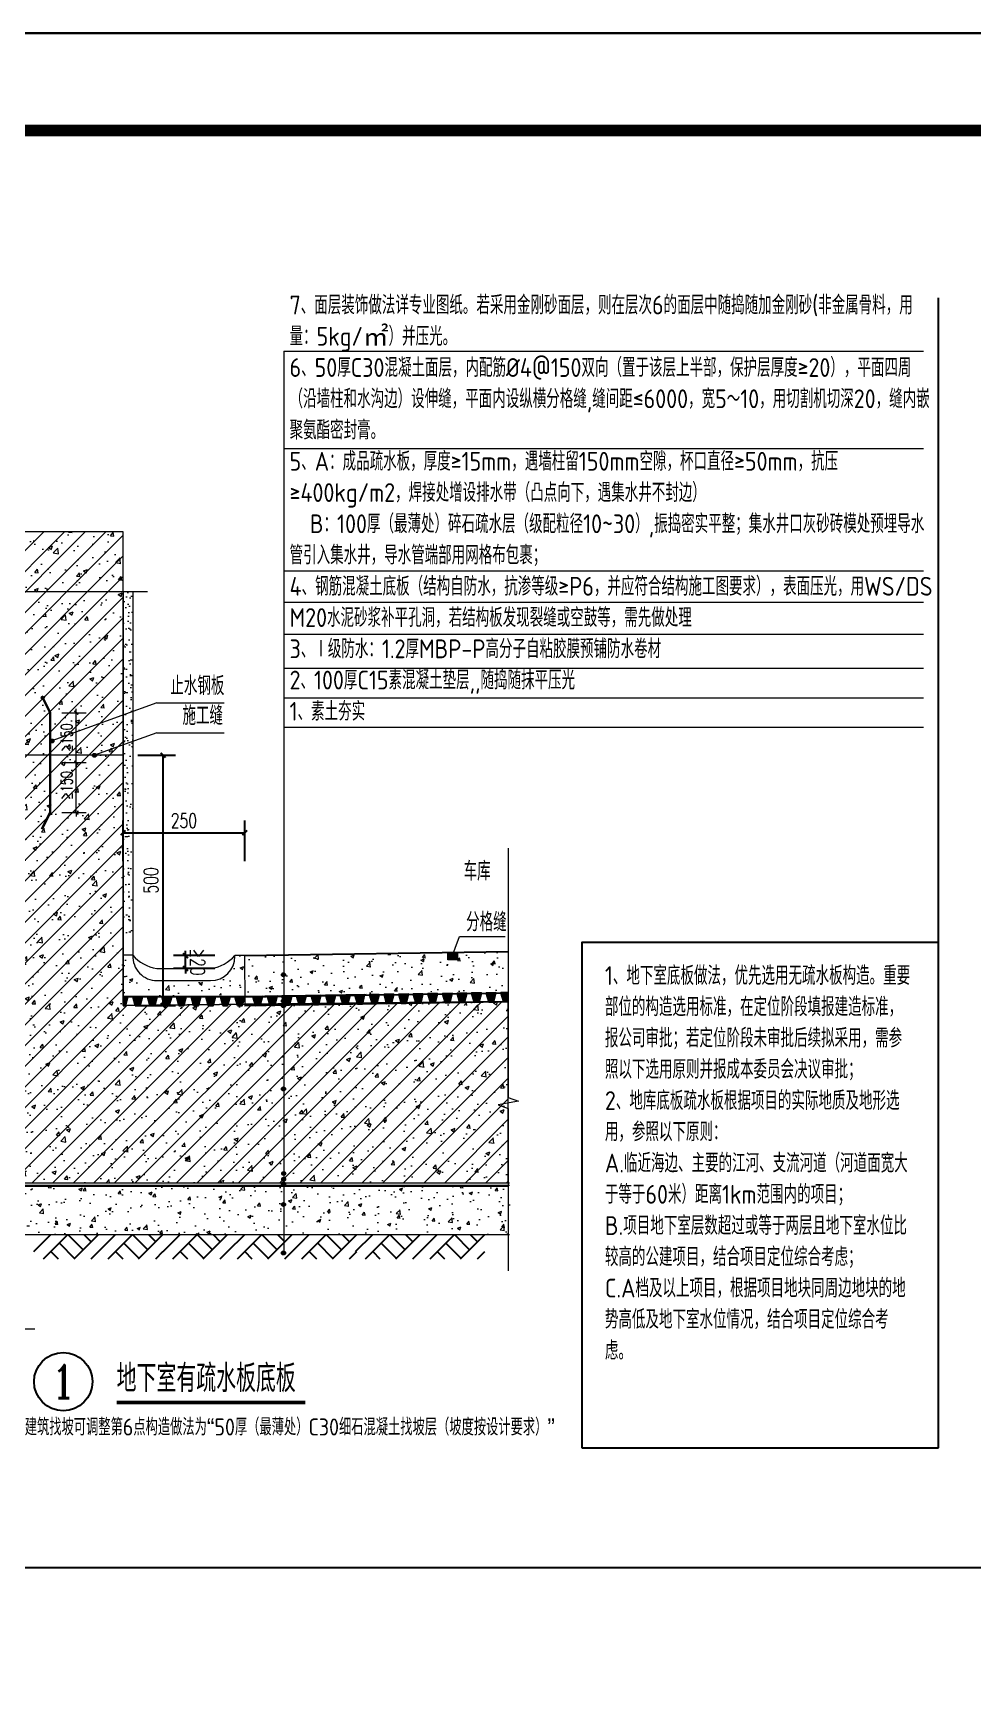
# Model space of a CAD drawing. Header units: millimetres. Extents: x 434053 to 1059003, y -2417481 to 936527.
# Drawn here: x 530554 to 532486, y -2317644 to -2314225 of the extents above; entities that cross this region are included whole.
import ezdxf
from ezdxf.enums import TextEntityAlignment as Align

# ---------------------------------------------------------------- set-up
doc = ezdxf.new("R2010")
doc.units = ezdxf.units.MM
doc.header["$LTSCALE"] = 1000
doc.header["$MEASUREMENT"] = 0
doc.layers.get('Defpoints').update_dxf_attribs({"color": 6})
doc.layers.add('20211110修改', color=31, linetype='Continuous', plot=False)
for name, color, linetype in [('4张说明 FS-SM-_t8$0$DIM_SYMB', 3, 'Continuous'), ('A-ANNO-TTLB', 7, 'Continuous'), ('AXIS', 3, 'Continuous'), ('AXIS_TEXT', 7, 'Continuous'), ('C05钢筋混凝土', 8, 'Continuous'), ('C13梳水板', 107, 'Continuous'), ('C16素土夯实', 8, 'Continuous'), ('COLUMN', 5, 'Continuous'), ('column-1', 5, 'Continuous'), ('D01抹灰', 121, 'Continuous'), ('DIM', 3, 'Continuous'), ('DIM_LEAD', 3, 'Continuous'), ('DIM_SYMB', 3, 'Continuous'), ('Hatch1', 8, 'Continuous'), ('HZHZNEWPLOTLAYER#@$TT', 7, 'Continuous'), ('PUB_DIM', 83, 'Continuous'), ('PUB_HATCH', 8, 'Continuous'), ('PUB_TEXT', 7, 'Continuous'), ('PUB_TITLE', 4, 'Continuous'), ('STAIR', 2, 'Continuous'), ('WALL', 5, 'Continuous')]:
    doc.layers.add(name, color=color, linetype=linetype)
doc.styles.add('_TCH_AXIS', font='COMPLEX', dxfattribs={"bigfont": 'GBCBIG'})
doc.styles.add('_TCH_DIM_T3', font='SIMPLEX', dxfattribs={"width": 0.705882, "bigfont": 'GBCBIG'})
doc.styles.add('COMPLEX', font='COMPLEX')
doc.styles.get("Standard").update_dxf_attribs({"font": 'gbenor.shx', "bigfont": 'gbcbig.shx'})
doc.styles.add('黑体', font='simhei.ttf')
doc.dimstyles.new('_TCH_ARCH&&10', dxfattribs={"dimtxt": 29.75, "dimasz": 10, "dimexe": 25, "dimexo": 30, "dimgap": 10, "dimtad": 1, "dimdec": 0, "dimzin": 0, "dimdsep": 46, "dimtxsty": '_TCH_DIM_T3', "dimblk": 'ARCHTICK', "dimcen": 0.09, "dimclrt": 7, "dimazin": 2, "dimtfac": 1, "dimtdec": 0, "dimtix": 1, "dimtmove": 2, "dimatfit": 3, "dimfxl": 1, "dimtolj": 1, "dimtzin": 0, "dimarcsym": 0})

# ---------------------------------------------------------------- blocks, each defined once
blk = doc.blocks.new('asdfdfsdh')
at = {"layer": 'A-ANNO-TTLB'}
blk.add_lwpolyline([(0, 42050), (29700, 42050), (29700, 0), (0, 0)], close=True, dxfattribs=at)
at = {"layer": 'A-ANNO-TTLB', "const_width": 60}
blk.add_lwpolyline([(500, 40800), (500, 500), (29200, 500), (29200, 40800)], close=True, dxfattribs=at)
blk = doc.blocks.new('asgdsfgf')
blk.add_line((0, 5652.5), (11115, 5652.5))
blk = doc.blocks.new('_ArchTick')
at = {"color": 0, "linetype": 'ByBlock', "const_width": 0.4}
blk.add_lwpolyline([(-0.5, -0.5), (0.5, 0.5)], dxfattribs=at)
blk = doc.blocks.new('*D237')
at = {"layer": 'Defpoints', "color": 0, "transparency": 16777216}
for p in [(530866.8, -2316123), (530957.3, -2316123), (530957.3, -2316149.4)]:
    blk.add_point(p, dxfattribs=at)
at = {"layer": 'PUB_DIM', "color": 0, "lineweight": -2, "transparency": 16777216}
for p, q in [((530927.3, -2316123), (530841.8, -2316123)), ((530866.8, -2316123), (530866.8, -2316113)), ((530866.8, -2316149.5), (530866.8, -2316123)), ((530927.3, -2316149.4), (530841.8, -2316149.5)), ((530866.8, -2316149.5), (530866.8, -2316159.5))]:
    blk.add_line(p, q, dxfattribs=at)
at = {"layer": 'PUB_DIM', "color": 0, "lineweight": -2, "transparency": 16777216, "xscale": 10, "yscale": 10, "zscale": 10}
for p, rotation in [((530866.8, -2316123), 270.0118205819512), ((530866.8, -2316149.5), 90.01182058195118)]:
    blk.add_blockref('_ArchTick', p, dxfattribs=dict(at, rotation=rotation))
at = {"layer": 'PUB_DIM', "color": 7, "lineweight": 9, "transparency": 16777216, "insert": (530891.6, -2316136.2), "char_height": 29.75, "attachment_point": 5, "rotation": 270.0118, "style": '_TCH_DIM_T3'}
blk.add_mtext('\\A1;≥20', dxfattribs=at)
blk = doc.blocks.new('*D238')
at = {"layer": 'Defpoints', "color": 0, "transparency": 16777216}
for p in [(530738.5, -2315710.7), (530820.9, -2315710.7), (530738.5, -2316225.7)]:
    blk.add_point(p, dxfattribs=at)
at = {"layer": 'PUB_DIM', "color": 0, "lineweight": -2, "transparency": 16777216}
for p, q in [((530768.5, -2315710.7), (530845.9, -2315710.7)), ((530820.9, -2316225.7), (530820.9, -2315710.7)), ((530768.5, -2316225.7), (530845.9, -2316225.7))]:
    blk.add_line(p, q, dxfattribs=at)
at = {"layer": 'PUB_DIM', "color": 0, "lineweight": -2, "transparency": 16777216, "xscale": 10, "yscale": 10, "zscale": 10}
for p, rotation in [((530820.9, -2315710.7), 90), ((530820.9, -2316225.7), 270)]:
    blk.add_blockref('_ArchTick', p, dxfattribs=dict(at, rotation=rotation))
at = {"layer": 'PUB_DIM', "color": 7, "lineweight": 9, "transparency": 16777216, "insert": (530796, -2315968.2), "char_height": 29.75, "attachment_point": 5, "rotation": 90, "style": '_TCH_DIM_T3'}
blk.add_mtext('\\A1;500', dxfattribs=at)
blk = doc.blocks.new('*D239')
at = {"layer": 'Defpoints', "color": 0, "transparency": 16777216}
for p in [(530988.5, -2315870), (530738.5, -2315958.9), (530988.5, -2315958.9)]:
    blk.add_point(p, dxfattribs=at)
at = {"layer": 'PUB_DIM', "color": 0, "lineweight": -2, "transparency": 16777216}
for p, q in [((530738.5, -2315928.9), (530738.5, -2315845)), ((530988.5, -2315928.9), (530988.5, -2315845)), ((530738.5, -2315870), (530988.5, -2315870))]:
    blk.add_line(p, q, dxfattribs=at)
at = {"layer": 'PUB_DIM', "color": 0, "lineweight": -2, "transparency": 16777216, "xscale": 10, "yscale": 10, "zscale": 10, "rotation": 180}
blk.add_blockref('_ArchTick', (530738.5, -2315870), dxfattribs=at)
at = {"layer": 'PUB_DIM', "color": 0, "lineweight": -2, "transparency": 16777216, "xscale": 10, "yscale": 10, "zscale": 10}
blk.add_blockref('_ArchTick', (530988.5, -2315870), dxfattribs=at)
at = {"layer": 'PUB_DIM', "color": 7, "lineweight": 9, "transparency": 16777216, "insert": (530863.5, -2315845.1), "char_height": 29.75, "attachment_point": 5, "style": '_TCH_DIM_T3'}
blk.add_mtext('\\A1;250', dxfattribs=at)
blk = doc.blocks.new('$LinePat$00000009')
for p, q in [((0, -210), (210, 0)), ((120, -300), (420, 0)), ((420, 0), (608, -188)), ((495, -300), (795, 0)), ((615, 0), (705, -90)), ((315, -105), (502, -293)), ((210, -210), (300, -300)), ((705, -300), (795, -210))]:
    blk.add_line(p, q)
blk = doc.blocks.new('_AXISO')
blk.add_circle((0, 0), 0.5)
at = {"layer": 'AXIS_TEXT', "style": 'COMPLEX', "width": 1.041667}
blk.add_attdef('A', text='', height=0.56, dxfattribs=at).set_placement((-0.25, -0.28), (0.25, -0.28), align=Align.FIT)
blk = doc.blocks.new('12')
at = {"layer": 'C13梳水板'}
for points in [[(361185.6, -389169.1), (361190.6, -389169.1), (361195.9, -389151.2), (361185.9, -389151.1)], [(361210.6, -389169.5), (361220.6, -389169.6), (361225.9, -389151.7), (361205.9, -389151.4)], [(361240.6, -389169.9), (361250.6, -389170.1), (361255.9, -389152.1), (361235.9, -389151.8)], [(361270.6, -389170.4), (361280.6, -389170.5), (361285.9, -389152.6), (361265.9, -389152.3)], [(361300.6, -389170.8), (361310.6, -389171), (361315.9, -389153.1), (361295.9, -389152.8)], [(361330.6, -389171.3), (361340.6, -389171.5), (361345.9, -389153.5), (361325.9, -389153.2)], [(361360.6, -389171.8), (361370.6, -389171.9), (361375.9, -389154), (361355.9, -389153.7)], [(361390.6, -389172.2), (361400.6, -389172.4), (361405.9, -389154.5), (361385.9, -389154.2)], [(361420.6, -389172.7), (361430.6, -389172.9), (361435.9, -389154.9), (361415.9, -389154.6)], [(361457.6, -389172.9), (361467.6, -389172.9), (361472.6, -389154.9), (361452.6, -389154.9)], [(361487.6, -389172.9), (361497.6, -389172.9), (361502.6, -389154.9), (361482.6, -389154.9)], [(361517.6, -389172.9), (361527.6, -389172.9), (361532.6, -389154.9), (361512.6, -389154.9)], [(361547.6, -389172.9), (361557.6, -389172.9), (361562.6, -389154.9), (361542.6, -389154.9)], [(361577.6, -389172.9), (361587.6, -389172.9), (361592.6, -389154.9), (361572.6, -389154.9)], [(361607.6, -389172.9), (361617.6, -389172.9), (361622.6, -389154.9), (361602.6, -389154.9)], [(361637.6, -389172.9), (361647.6, -389172.9), (361652.6, -389154.9), (361632.6, -389154.9)], [(361667.6, -389172.9), (361677.6, -389172.9), (361682.6, -389154.9), (361662.6, -389154.9)], [(361697.6, -389172.9), (361707.6, -389172.9), (361712.6, -389154.9), (361692.6, -389154.9)], [(361727.6, -389172.9), (361737.6, -389172.9), (361742.6, -389154.9), (361722.6, -389154.9)], [(361757.6, -389172.9), (361767.6, -389172.9), (361772.6, -389154.9), (361752.6, -389154.9)], [(361787.6, -389172.9), (361797.6, -389172.9), (361802.6, -389154.9), (361782.6, -389154.9)], [(361817.6, -389172.9), (361827.6, -389172.9), (361832.6, -389154.9), (361812.6, -389154.9)], [(361847.6, -389172.9), (361857.6, -389172.9), (361862.6, -389154.9), (361842.6, -389154.9)], [(361877.6, -389172.9), (361887.6, -389172.9), (361892.6, -389154.9), (361872.6, -389154.9)], [(361907.6, -389172.9), (361917.6, -389172.9), (361922.6, -389154.9), (361902.6, -389154.9)], [(361937.6, -389172.9), (361947.6, -389172.9), (361952.6, -389154.9), (361932.6, -389154.9)], [(361967.6, -389172.9), (361977.7, -389172.9), (361977.9, -389154.9), (361962.6, -389154.9)]]:
    blk.add_hatch(color=256, dxfattribs=at).paths.add_polyline_path(points)
at = {"layer": 'C13梳水板', "const_width": 2}
blk.add_lwpolyline([(361185.9, -389151.1), (361435.9, -389154.9), (361977.9, -389154.9)], dxfattribs=at)
at = {"layer": 'C13梳水板'}
for points in [[(361185.6, -389169.1), (361190.6, -389169.1), (361195.9, -389151.2), (361185.9, -389151.1)], [(361210.6, -389169.5), (361220.6, -389169.6), (361225.9, -389151.7), (361205.9, -389151.4)], [(361240.6, -389169.9), (361250.6, -389170.1), (361255.9, -389152.1), (361235.9, -389151.8)], [(361270.6, -389170.4), (361280.6, -389170.5), (361285.9, -389152.6), (361265.9, -389152.3)], [(361300.6, -389170.8), (361310.6, -389171), (361315.9, -389153.1), (361295.9, -389152.8)], [(361330.6, -389171.3), (361340.6, -389171.5), (361345.9, -389153.5), (361325.9, -389153.2)], [(361360.6, -389171.8), (361370.6, -389171.9), (361375.9, -389154), (361355.9, -389153.7)], [(361390.6, -389172.2), (361400.6, -389172.4), (361405.9, -389154.5), (361385.9, -389154.2)], [(361420.6, -389172.7), (361430.6, -389172.9), (361435.9, -389154.9), (361415.9, -389154.6)], [(361457.6, -389172.9), (361467.6, -389172.9), (361472.6, -389154.9), (361452.6, -389154.9)], [(361487.6, -389172.9), (361497.6, -389172.9), (361502.6, -389154.9), (361482.6, -389154.9)], [(361517.6, -389172.9), (361527.6, -389172.9), (361532.6, -389154.9), (361512.6, -389154.9)], [(361547.6, -389172.9), (361557.6, -389172.9), (361562.6, -389154.9), (361542.6, -389154.9)], [(361577.6, -389172.9), (361587.6, -389172.9), (361592.6, -389154.9), (361572.6, -389154.9)], [(361607.6, -389172.9), (361617.6, -389172.9), (361622.6, -389154.9), (361602.6, -389154.9)], [(361637.6, -389172.9), (361647.6, -389172.9), (361652.6, -389154.9), (361632.6, -389154.9)], [(361667.6, -389172.9), (361677.6, -389172.9), (361682.6, -389154.9), (361662.6, -389154.9)], [(361697.6, -389172.9), (361707.6, -389172.9), (361712.6, -389154.9), (361692.6, -389154.9)], [(361727.6, -389172.9), (361737.6, -389172.9), (361742.6, -389154.9), (361722.6, -389154.9)], [(361757.6, -389172.9), (361767.6, -389172.9), (361772.6, -389154.9), (361752.6, -389154.9)], [(361787.6, -389172.9), (361797.6, -389172.9), (361802.6, -389154.9), (361782.6, -389154.9)], [(361817.6, -389172.9), (361827.6, -389172.9), (361832.6, -389154.9), (361812.6, -389154.9)], [(361847.6, -389172.9), (361857.6, -389172.9), (361862.6, -389154.9), (361842.6, -389154.9)], [(361877.6, -389172.9), (361887.6, -389172.9), (361892.6, -389154.9), (361872.6, -389154.9)], [(361907.6, -389172.9), (361917.6, -389172.9), (361922.6, -389154.9), (361902.6, -389154.9)], [(361937.6, -389172.9), (361947.6, -389172.9), (361952.6, -389154.9), (361932.6, -389154.9)], [(361967.6, -389172.9), (361977.7, -389172.9), (361977.9, -389154.9), (361962.6, -389154.9)]]:
    blk.add_lwpolyline(points, close=True, dxfattribs=at)
at = {"layer": 'COLUMN'}
for p, q in [((361435.8, -389154.9), (361185.9, -389151.1)), ((361435.6, -389154.9), (361977.9, -389154.9)), ((361435.6, -389172.9), (361926.2, -389172.9))]:
    blk.add_line(p, q, dxfattribs=at)
at = {"layer": 'COLUMN', "lineweight": 9}
blk.add_line((361435.6, -389172.9), (361926.2, -389172.9), dxfattribs=at)
at = {"layer": 'D01抹灰'}
blk.add_line((361685.6, -389154.9), (361435.6, -389154.9), dxfattribs=at)
at = {"layer": 'STAIR', "lineweight": 9, "const_width": 5}
blk.add_lwpolyline([(361853.6, -389168), (361853.6, -389168)], dxfattribs=at)

msp = doc.modelspace()

# ---------------------------------------------------------------- hatches: boundary and pattern name
at = {"layer": 'C05钢筋混凝土', "lineweight": 9}
h = msp.add_hatch(dxfattribs=at)
h.set_pattern_fill('钢筋混凝土', color=256, scale=12, style=0)
h.set_pattern_definition([(45, (171413.307, -1907640.827), (-21.2132034, 21.2132034), []), (50, (171413.31, -1907640.83), (86.071222, -7.530256), [9, -99]), (355, (171413.31, -1907640.83), (-16.65016, 90.263056), [7.2, -79.2]), (100.4514, (171420.48, -1907641.455), (69.421126, 82.732745), [7.648823, -84.137053]), (46.1842, (171413.31, -1907616.83), (128.068926, -19.862282), [13.5, -148.5]), (96.6356, (171423.98, -1907618.48), (112.159525, 116.894145), [11.473235, -126.20556]), (351.1842, (171413.31, -1907616.83), (112.159433, 116.894232), [10.8, -118.8]), (21, (171425.31, -1907622.83), (71.628846, -48.314267), [9, -99]), (326, (171425.31, -1907622.83), (29.19784, 87.018005), [7.2, -79.2]), (71.4514, (171431.28, -1907626.85), (100.826715, 38.70366), [7.648823, -84.137053]), (37.5, (171413.307, -1907640.827), (1.4591826, 39.9472625), [0, -78.24, 0, -80.4, 0, -79.5]), (7.5, (171413.307, -1907640.827), (31.5683445, 47.3294054), [0, -45.84, 0, -76.44, 0, -30.3]), (327.5, (171386.547, -1907640.827), (64.0586923, -2.7065846), [0, -30, 0, -93.6, 0, -124.2]), (317.5, (171374.547, -1907640.827), (69.9823403, 12.012598), [0, -39, 0, -62.16, 0, -88.2])])
edge = h.paths.add_edge_path()
edge.add_line((530116, -2316225.8), (530116, -2316424))
edge.add_line((530116, -2316424), (530116, -2316454.8))
edge.add_line((530116, -2316454.8), (530116, -2316564))
edge.add_line((530116, -2316564), (530124.3, -2316583.2))
edge.add_line((530124.3, -2316583.2), (530142.5, -2316590.5))
edge.add_line((530142.5, -2316590.5), (530184.9, -2316590.5))
edge.add_line((530184.9, -2316590.5), (530259.1, -2316590.5))
edge.add_line((530259.1, -2316590.5), (531530.5, -2316590.5))
edge.add_line((531530.5, -2316590.5), (531530.4, -2316217.4))
edge.add_line((531530.4, -2316217.4), (530738.5, -2316225.7))
edge.add_line((530738.5, -2316225.7), (530738.5, -2315250.9))
edge.add_line((530738.5, -2315250.9), (530438.5, -2315250.9))
edge.add_line((530438.5, -2315250.9), (530438.5, -2316225.7))
edge.add_line((530438.5, -2316225.7), (530116, -2316225.7))
at = {"layer": 'DIM', "lineweight": 9}
h = msp.add_hatch(color=256, dxfattribs=at)
edge = h.paths.add_edge_path()
edge.add_arc((530592, -2315681.2), 4, 0, 360)
h = msp.add_hatch(color=256, dxfattribs=at)
edge = h.paths.add_edge_path()
edge.add_arc((530592.3, -2315681.2), 4, 0, 360)
h = msp.add_hatch(color=256, dxfattribs=at)
edge = h.paths.add_edge_path()
edge.add_arc((530679.5, -2315710.7), 4, 0, 360)
h = msp.add_hatch(color=256, dxfattribs=at)
edge = h.paths.add_edge_path()
edge.add_arc((530679.8, -2315710.7), 4, 0, 360)
h = msp.add_hatch(color=256, dxfattribs=at)
edge = h.paths.add_edge_path()
edge.add_arc((531415.2, -2316124.7), 4, 0, 360)
h = msp.add_hatch(color=256, dxfattribs=at)
edge = h.paths.add_edge_path()
edge.add_arc((531068.1, -2316162.4), 4, 0, 360)
h = msp.add_hatch(color=256, dxfattribs=at)
edge = h.paths.add_edge_path()
edge.add_arc((531068.4, -2316162.4), 4, 0, 360)
h = msp.add_hatch(color=256, dxfattribs=at)
edge = h.paths.add_edge_path()
edge.add_arc((531068.1, -2316216.3), 4, 0, 360)
h = msp.add_hatch(color=256, dxfattribs=at)
edge = h.paths.add_edge_path()
edge.add_arc((531068.1, -2316226), 4, 0, 360)
h = msp.add_hatch(color=256, dxfattribs=at)
edge = h.paths.add_edge_path()
edge.add_arc((531068.4, -2316216.3), 4, 0, 360)
h = msp.add_hatch(color=256, dxfattribs=at)
edge = h.paths.add_edge_path()
edge.add_arc((531068.4, -2316226), 4, 0, 360)
h = msp.add_hatch(color=256, dxfattribs=at)
edge = h.paths.add_edge_path()
edge.add_arc((531068.1, -2316397.3), 4, 0, 360)
h = msp.add_hatch(color=256, dxfattribs=at)
edge = h.paths.add_edge_path()
edge.add_arc((531068.4, -2316397.3), 4, 0, 360)
h = msp.add_hatch(color=256, dxfattribs=at)
edge = h.paths.add_edge_path()
edge.add_arc((531068.7, -2316571.4), 4, 0, 360)
h = msp.add_hatch(color=256, dxfattribs=at)
edge = h.paths.add_edge_path()
edge.add_arc((531069, -2316571.4), 4, 0, 360)
h = msp.add_hatch(color=256, dxfattribs=at)
edge = h.paths.add_edge_path()
edge.add_arc((531068.4, -2316593), 4, 0, 360)
h = msp.add_hatch(color=256, dxfattribs=at)
edge = h.paths.add_edge_path()
edge.add_arc((531068.7, -2316583.2), 4, 0, 360)
h = msp.add_hatch(color=256, dxfattribs=at)
edge = h.paths.add_edge_path()
edge.add_arc((531068.1, -2316635.2), 4, 0, 360)
h = msp.add_hatch(color=256, dxfattribs=at)
edge = h.paths.add_edge_path()
edge.add_arc((531068.4, -2316635.2), 4, 0, 360)
h = msp.add_hatch(color=256, dxfattribs=at)
edge = h.paths.add_edge_path()
edge.add_arc((531068.1, -2316734.9), 4, 0, 360)
h = msp.add_hatch(color=256, dxfattribs=at)
edge = h.paths.add_edge_path()
edge.add_arc((531068.4, -2316734.9), 4, 0, 360)
at = {"layer": 'Hatch1', "lineweight": 9}
h = msp.add_hatch(dxfattribs=at)
h.set_pattern_fill('混凝土', color=256, scale=10, style=0)
h.set_pattern_definition([(50, (326612.7, -1863433.064), (71.726018, -6.2752135), [7.5, -82.5]), (355, (326612.7, -1863433.064), (-13.875133, 75.219213), [6, -66]), (100.4514, (326618.68, -1863433.59), (57.850938, 68.943954), [6.374019, -70.114211]), (46.1842, (326612.7, -1863413.06), (106.724105, -16.551901), [11.25, -123.75]), (96.6356, (326621.6, -1863414.44), (93.46627, 97.411787), [9.56103, -105.1713]), (351.1842, (326612.7, -1863413.06), (93.466195, 97.41186), [9, -99]), (21, (326622.7, -1863418.064), (59.690705, -40.261889), [7.5, -82.5]), (326, (326622.7, -1863418.064), (24.331533, 72.515005), [6, -66]), (71.4514, (326627.676, -1863421.42), (84.022263, 32.25305), [6.374019, -70.114211]), (37.5, (326612.702, -1863433.064), (1.2159855, 33.2893854), [0, -65.2, 0, -67, 0, -66.25]), (7.5, (326612.7, -1863433.064), (26.3069537, 39.4411712), [0, -38.2, 0, -63.7, 0, -25.25]), (327.5, (326590.402, -1863433.064), (53.3822436, -2.2554872), [0, -25, 0, -78, 0, -103.5]), (317.5, (326580.4, -1863433.064), (58.318617, 10.0104982), [0, -32.5, 0, -51.8, 0, -73.5])])
h.paths.add_polyline_path([(530988.4, -2316123), (530968.4, -2316123), (530968.4, -2316124.4, -0.414153), (530918.4, -2316174.4), (530808.4, -2316174.4, -0.414274), (530758.4, -2316124.4), (530758.4, -2316122.2), (530738.4, -2316122.2), (530738.4, -2316207.7), (530988.4, -2316203.6)])
h = msp.add_hatch(dxfattribs=at)
h.set_pattern_fill('混凝土', color=256, scale=10, style=0)
h.set_pattern_definition([(50, (326612.47, -1863433.065), (71.726018, -6.2752135), [7.5, -82.5]), (355, (326612.47, -1863433.065), (-13.875133, 75.219213), [6, -66]), (100.4514, (326618.45, -1863433.59), (57.850938, 68.943954), [6.374019, -70.114211]), (46.1842, (326612.47, -1863413.065), (106.724105, -16.551901), [11.25, -123.75]), (96.6356, (326621.37, -1863414.44), (93.46627, 97.411787), [9.56103, -105.1713]), (351.1842, (326612.47, -1863413.06), (93.466195, 97.41186), [9, -99]), (21, (326622.47, -1863418.065), (59.690705, -40.261889), [7.5, -82.5]), (326, (326622.47, -1863418.065), (24.331533, 72.515005), [6, -66]), (71.4514, (326627.447, -1863421.42), (84.022263, 32.25305), [6.374019, -70.114211]), (37.5, (326612.472, -1863433.065), (1.2159855, 33.2893854), [0, -65.2, 0, -67, 0, -66.25]), (7.5, (326612.472, -1863433.065), (26.3069537, 39.4411712), [0, -38.2, 0, -63.7, 0, -25.25]), (327.5, (326590.172, -1863433.065), (53.3822436, -2.2554872), [0, -25, 0, -78, 0, -103.5]), (317.5, (326580.17, -1863433.065), (58.318617, 10.0104982), [0, -32.5, 0, -51.8, 0, -73.5])])
h.paths.add_polyline_path([(531530.2, -2316194.7), (531530.2, -2316114.6), (531426.1, -2316116.2), (531426.1, -2316131.4), (531406.1, -2316131.4), (531406.1, -2316116.5), (530988.2, -2316123), (530988.2, -2316203.6), (531008.2, -2316203.3), (531008.2, -2316203.3)])
h = msp.add_hatch(dxfattribs=at)
h.set_pattern_fill('混凝土', color=256, scale=10, style=0)
h.set_pattern_definition([(50, (326612.75, -1863451.06), (71.726018, -6.2752135), [7.5, -82.5]), (355, (326612.75, -1863451.06), (-13.875133, 75.219213), [6, -66]), (100.4514, (326618.73, -1863451.586), (57.850938, 68.943954), [6.374019, -70.114211]), (46.1842, (326612.75, -1863431.06), (106.724105, -16.551901), [11.25, -123.75]), (96.6356, (326621.64, -1863432.44), (93.46627, 97.411787), [9.56103, -105.1713]), (351.1842, (326612.75, -1863431.06), (93.466195, 97.41186), [9, -99]), (21, (326622.75, -1863436.06), (59.690705, -40.261889), [7.5, -82.5]), (326, (326622.75, -1863436.06), (24.331533, 72.515005), [6, -66]), (71.4514, (326627.725, -1863439.42), (84.022263, 32.25305), [6.374019, -70.114211]), (37.5, (326612.75, -1863451.063), (1.2159855, 33.2893854), [0, -65.2, 0, -67, 0, -66.25]), (7.5, (326612.75, -1863451.063), (26.3069537, 39.4411712), [0, -38.2, 0, -63.7, 0, -25.25]), (327.5, (326590.45, -1863451.063), (53.3822436, -2.2554872), [0, -25, 0, -78, 0, -103.5]), (317.5, (326580.45, -1863451.063), (58.318617, 10.0104982), [0, -32.5, 0, -51.8, 0, -73.5])])
h.paths.add_polyline_path([(531530.5, -2316225.7), (531530.5, -2316217.4), (531427.7, -2316218.9), (530988.5, -2316225.7)])
h = msp.add_hatch(dxfattribs=at)
h.set_pattern_fill('混凝土', color=256, scale=10, style=0)
h.set_pattern_definition([(50, (316036.763, -1868894.9), (71.726018, -6.2752135), [7.5, -82.5]), (355, (316036.76, -1868894.9), (-13.875133, 75.219213), [6, -66]), (100.4514, (316042.74, -1868895.425), (57.850938, 68.943954), [6.374019, -70.114211]), (46.1842, (316036.76, -1868874.9), (106.724105, -16.551901), [11.25, -123.75]), (96.6356, (316045.66, -1868876.28), (93.46627, 97.411787), [9.56103, -105.1713]), (351.1842, (316036.76, -1868874.9), (93.466195, 97.41186), [9, -99]), (21, (316046.763, -1868879.9), (59.690705, -40.261889), [7.5, -82.5]), (326, (316046.76, -1868879.9), (24.331533, 72.515005), [6, -66]), (71.4514, (316051.74, -1868883.26), (84.022263, 32.25305), [6.374019, -70.114211]), (37.5, (316036.763, -1868894.902), (1.2159855, 33.2893854), [0, -65.2, 0, -67, 0, -66.25]), (7.5, (316036.763, -1868894.902), (26.3069537, 39.4411712), [0, -38.2, 0, -63.7, 0, -25.25]), (327.5, (316014.463, -1868894.902), (53.3822436, -2.2554872), [0, -25, 0, -78, 0, -103.5]), (317.5, (316004.463, -1868894.902), (58.318617, 10.0104982), [0, -32.5, 0, -51.8, 0, -73.5])])
h.paths.add_polyline_path([(530438.5, -2316597.2), (529888.5, -2316597.2), (529888.5, -2316697.2), (530438.5, -2316697.2)])
h.paths.add_polyline_path([(531349.1, -2316597.2), (530438.5, -2316597.2), (530438.5, -2316697.2), (531349.1, -2316697.2), (531349.1, -2316656.1, -1), (531349.1, -2316652.9)])
edge = h.paths.add_edge_path()
edge.add_line((531533, -2316697.2), (531533, -2316597.2))
edge.add_line((531533, -2316597.2), (531349.1, -2316597.2))
edge.add_line((531349.1, -2316597.2), (531349.1, -2316652.9))
edge.add_arc((531349.1, -2316654.5), 1.6, -90, 90, ccw=False)
edge.add_line((531349.1, -2316656.1), (531349.1, -2316697.2))
edge.add_line((531349.1, -2316697.2), (531533, -2316697.2))
at = {"layer": 'PUB_HATCH', "lineweight": 9}
h = msp.add_hatch(dxfattribs=at)
h.set_pattern_fill('AR-SAND', scale=10, style=0)
h.set_pattern_definition([(37.5, (326539.4, -1863569.654), (-0.80001565, 24.4706619), [0, -19.304, 0, -21.59, 0, -20.6375]), (7.5, (326539.4, -1863569.654), (22.4761642, 35.841255), [0, -10.414, 0, -17.399, 0, -6.6675]), (327.5, (326523.78, -1863569.654), (39.5496185, 0.0718592), [0, -6.35, 0, -22.86, 0, -29.845]), (317.5, (326523.78, -1863569.654), (38.1778226, 11.1464662), [0, -3.175, 0, -14.986, 0, -17.145])])
h.paths.add_polyline_path([(530758.5, -2315374.1), (530738.5, -2315374.1), (530738.5, -2316079.6), (530758.5, -2316079.6)])
at = {"layer": 'STAIR', "lineweight": 9}
msp.add_hatch(color=256, dxfattribs=at).paths.add_polyline_path([(531406.4, -2316116.5), (531426.4, -2316116.3), (531426.4, -2316131.5), (531406.4, -2316131.5)])

# ---------------------------------------------------------------- linework, layer by layer
msp.add_line((532415.4, -2317136.1), (532415.4, -2314769.4))
msp.add_lwpolyline([(529300.9, -2314424.8), (544120.9, -2314424.8), (544120.9, -2323034.8), (529300.9, -2323034.8)], close=True)
at = {"layer": '4张说明 FS-SM-_t8$0$DIM_SYMB', "const_width": 7}
msp.add_lwpolyline([(530725, -2317042.6), (531113.1, -2317042.6)], dxfattribs=at)
at = {"layer": 'COLUMN', "linetype": 'ByBlock', "lineweight": 9, "ltscale": 0.2, "const_width": 5}
msp.add_lwpolyline([(530571.3, -2315862.9), (530588.5, -2315828.5), (530588.5, -2315623), (530571.3, -2315588.6)], dxfattribs=at)
at = {"layer": 'column-1', "lineweight": 9}
msp.add_line((530738.5, -2315710.7), (530438.5, -2315710.7), dxfattribs=at)
at = {"layer": 'DIM', "lineweight": 9}
for p, q in [((531068.7, -2314879.2), (531068.7, -2316734.9)), ((531068.7, -2314879.2), (532384.1, -2314879.2)), ((531068.7, -2315079.5), (532384.1, -2315079.5)), ((531068.7, -2315330.8), (532384.1, -2315330.8)), ((531068.7, -2315395.7), (532384.1, -2315395.7)), ((531068.7, -2315461.3), (532384.1, -2315461.3)), ((531068.7, -2315531.5), (532384.1, -2315531.5)), ((530808.1, -2315602.9, -1666.5), (530592, -2315681.2, -481.2)), ((530808.1, -2315602.9, -1666.5), (530946.5, -2315602.9, -1666.5)), ((531068.7, -2315592.2), (532384.1, -2315592.2)), ((531068.7, -2315653), (532384.1, -2315653)), ((530808.1, -2315664.3, -1666.5), (530679.8, -2315710.7, -962.7)), ((530808.1, -2315664.3, -1666.5), (530946.5, -2315664.3, -1666.5))]:
    msp.add_line(p, q, dxfattribs=at)
at = {"layer": 'DIM'}
msp.add_lwpolyline([(532415.4, -2316096.3), (531681.5, -2316096.3), (531681.5, -2317136.1)], dxfattribs=at)
at = {"layer": 'DIM', "lineweight": 9}
for centre in [(530592, -2315681.2, -481.2), (530592.3, -2315681.2, -481.2), (530679.5, -2315710.7, -962.7), (530679.8, -2315710.7, -962.7), (531415.2, -2316124.7), (531068.1, -2316162.4), (531068.4, -2316162.4), (531068.1, -2316216.3), (531068.1, -2316226), (531068.4, -2316216.3), (531068.4, -2316226), (531068.1, -2316397.3), (531068.4, -2316397.3), (531068.7, -2316571.4), (531069, -2316571.4), (531068.4, -2316593), (531068.7, -2316583.2), (531068.1, -2316635.2), (531068.4, -2316635.2), (531068.1, -2316734.9), (531068.4, -2316734.9)]:
    msp.add_circle(centre, 4, dxfattribs=at)
at = {"layer": 'DIM_LEAD', "lineweight": 9}
for p, q in [((531412.7, -2316131.5), (531430.4, -2316083.6)), ((531430.4, -2316083.6), (531524.3, -2316083.6))]:
    msp.add_line(p, q, dxfattribs=at)
at = {"layer": 'DIM_SYMB', "linetype": 'ByBlock', "lineweight": 9}
msp.add_lwpolyline([(530377.8, -2316891), (530557.3, -2316891)], dxfattribs=at)
at = {"layer": 'HZHZNEWPLOTLAYER#@$TT'}
msp.add_line((531681.5, -2317136.1), (532415.4, -2317136.1), dxfattribs=at)
at = {"layer": 'PUB_DIM', "lineweight": 9, "transparency": 16777216}
for p, q in [((530642.3, -2315623), (530642.3, -2315615)), ((530612.5, -2315623), (530662.3, -2315623)), ((530642.3, -2315725.7), (530642.3, -2315623)), ((530642.3, -2315725.7), (530642.3, -2315717.7)), ((530612.5, -2315725.7), (530662.3, -2315725.7)), ((530612.5, -2315725.7), (530662.3, -2315725.7)), ((530642.3, -2315725.7), (530642.3, -2315733.7)), ((530642.3, -2315828.5), (530642.3, -2315725.7)), ((530612.5, -2315828.5), (530662.3, -2315828.5)), ((530642.3, -2315828.5), (530642.3, -2315836.5))]:
    msp.add_line(p, q, dxfattribs=at)
at = {"layer": 'PUB_DIM', "lineweight": 9}
for points in [[(530788.5, -2315374.1), (530478.2, -2315374.1), (530470.6, -2315395.1), (530463.2, -2315353.1), (530455.7, -2315374.1), (530145.5, -2315374.1)], [(531530.5, -2315901.7), (531530.5, -2316415), (531551.5, -2316422.7), (531509.5, -2316430.1), (531530.5, -2316437.5), (531530.5, -2316771.8)]]:
    msp.add_lwpolyline(points, dxfattribs=at)
at = {"layer": 'PUB_TITLE'}
msp.add_lwpolyline([(528800.9, -2326104.8), (545620.9, -2326104.8), (545620.9, -2314224.8), (528800.9, -2314224.8)], close=True, dxfattribs=at)
at = {"layer": 'STAIR', "lineweight": 9}
for p, q in [((530758.5, -2315374.1), (530758.5, -2316122.2)), ((530758.4, -2316122.2), (530738.4, -2316122.2)), ((530968.4, -2316124.4), (530968.4, -2316123)), ((530988.4, -2316123), (530968.4, -2316123)), ((530807.6, -2316149.4), (530919.9, -2316149.4)), ((530808.4, -2316174.4), (530918.4, -2316174.4)), ((530988.5, -2316171), (530988.5, -2316171)), ((530988.5, -2316171), (530988.5, -2316171))]:
    msp.add_line(p, q, dxfattribs=at)
msp.add_lwpolyline([(531406.4, -2316116.5), (531426.4, -2316116.3), (531426.4, -2316131.5), (531406.4, -2316131.5)], close=True, dxfattribs=at)
at = {"layer": 'STAIR', "linetype": 'ByBlock', "lineweight": 9, "ltscale": 0.2}
for points in [[(530012.3, -2316175.2), (530106, -2316175.2, -0.414214), (530116, -2316185.2), (530116, -2316424), (530116, -2316454.9), (530116, -2316564, 0.414214), (530142.5, -2316590.5), (530184.9, -2316590.5), (530259.1, -2316590.5), (531533, -2316590.5)], [(530012.3, -2316180.2), (530106, -2316180.2, -0.414214), (530111, -2316185.2), (530111, -2316424.8), (530111, -2316424.8), (530111, -2316564, 0.401126), (530142.5, -2316595.5), (530142.5, -2316595.5), (530258, -2316595.5), (531533, -2316595.5)]]:
    msp.add_lwpolyline(points, format="xyb", dxfattribs=at)
at = {"layer": 'STAIR', "lineweight": 9}
for centre, radius, start, end in [((530808.5, -2316124.4), 50.1, 177.4679, 269.9723), ((530820.8, -2316067.6), 82.8, 221.1479, 260.8454), ((530918.4, -2316124.4), 50, 270.0118, 0), ((530906.8, -2316067.6), 82.8, 279.1546, 318.1037)]:
    msp.add_arc(centre, radius, start, end, dxfattribs=at)
at = {"layer": 'WALL', "lineweight": 9}
for p, q in [((530738.5, -2315374.1), (530738.5, -2316225.7)), ((530988.2, -2316123), (530988.5, -2316223.1)), ((530738.5, -2316225.7), (531530.3, -2316217.4)), ((530738.5, -2316225.7), (531530.3, -2316217.4)), ((530988.5, -2316225.7), (531530.5, -2316217.4)), ((531008.5, -2316225.7), (531530.3, -2316217.4)), ((531008.5, -2316225.7), (531530.3, -2316217.4)), ((529888.5, -2316597.2), (531530.5, -2316597.2)), ((529888.5, -2316697.2), (531533, -2316697.2))]:
    msp.add_line(p, q, dxfattribs=at)
at = {"layer": 'WALL'}
for p, q in [((530988.2, -2316123), (531530.5, -2316114.6)), ((530988.5, -2316223.1), (531530.8, -2316217.4))]:
    msp.add_line(p, q, dxfattribs=at)
at = {"layer": 'WALL', "lineweight": 9}
msp.add_lwpolyline([(530116, -2316225.8), (530116, -2316424), (530116, -2316454.8), (530116, -2316564), (530124.3, -2316583.2), (530142.5, -2316590.5), (530184.9, -2316590.5), (530259.1, -2316590.5), (531530.5, -2316590.5), (531530.4, -2316217.4), (530738.5, -2316225.7), (530738.5, -2315250.9), (530438.5, -2315250.9), (530438.5, -2316225.7), (530116, -2316225.7)], dxfattribs=at)

# ---------------------------------------------------------------- block references
at = {"xscale": 0.4, "yscale": 0.4, "zscale": 0.4, "rotation": 90}
msp.add_blockref('asdfdfsdh', (545620.9, -2326104.8), dxfattribs=at)
msp.add_blockref('asgdsfgf', (529300.9, -2323034.8))
at = {"layer": '20211110修改', "rotation": 0.8849948359634298}
msp.add_blockref('12', (163585, -1932681.8), dxfattribs=at)
at = {"layer": 'AXIS'}
ref = msp.add_blockref('_AXISO', (530615.4, -2316999.7), dxfattribs=dict(at, xscale=120, yscale=120, zscale=120))
ref.add_attrib('A', '1', dxfattribs={"layer": 'AXIS_TEXT', "height": 68.5, "style": '_TCH_AXIS', "width": 1.656203}).set_placement((530591.1, -2317034), (530639.7, -2317034), align=Align.FIT)
at = {"layer": 'C16素土夯实', "lineweight": 9, "xscale": 0.1670733359205769, "yscale": 0.1666666666660603, "zscale": 0.1666666666666666}
for p in [(530554.9, -2316697.2), (530687.7, -2316697.2), (530820.6, -2316697.2), (530953.4, -2316697.2), (531086.2, -2316697.2), (531216.6, -2316697.2), (531349.5, -2316697.2)]:
    msp.add_blockref('$LinePat$00000009', p, dxfattribs=at)
at = {"layer": 'PUB_DIM', "lineweight": 9, "xscale": 8, "yscale": 8, "zscale": 8}
for p, rotation in [((530642.3, -2315623), 270), ((530642.3, -2315725.7), 90), ((530642.3, -2315725.7), 270), ((530642.3, -2315828.5), 90)]:
    msp.add_blockref('_ArchTick', p, dxfattribs=dict(at, rotation=rotation))

# ---------------------------------------------------------------- texts
at = {"style": '黑体', "width": 0.6}
msp.add_text('地下室有疏水板底板', height=50, dxfattribs=at).set_placement((530725.2, -2317015.8))
at = {"layer": 'PUB_DIM', "color": 7, "lineweight": 9, "transparency": 16777216, "char_height": 23.8, "attachment_point": 5, "rotation": 90, "style": '_TCH_DIM_T3'}
for insert in [(530622.4, -2315674.4), (530622.4, -2315772.7)]:
    msp.add_mtext('\\A1;≥150', dxfattribs=dict(at, insert=insert))
at = {"layer": 'PUB_TEXT', "lineweight": 9}
for s, p in [('止水钢板', (530835.6, -2315586.9, -1666.5)), ('施工缝', (530860.6, -2315648.3, -1666.5)), ('车库', (531438.8, -2315968.4, -1666.7)), ('分格缝', (531443.8, -2316073.1))]:
    msp.add_text(s, height=38.58, dxfattribs=at).set_placement(p)
at = {"layer": 'PUB_TEXT'}
msp.add_text('本大样适用于结构找坡，如需做建筑找坡可调整第6点构造做法为“50厚（最薄处）C30细石混凝土找坡层（坡度按设计要求）”', height=35, dxfattribs=at).set_placement((530183.5, -2317110.5))
at = {"layer": 'PUB_TEXT', "lineweight": 9, "attachment_point": 1}
for s, insert, char_height, width in [('7、面层装饰做法详专业图纸。若采用金刚砂面层，则在层次6的面层中随捣随加金刚砂(非金属骨料，用量：5kg/{\\fSimSun|b0|i0|c129|p2;㎡}）并压光。\\P6、50厚C30混凝土面层，内配筋%%C4@150双向（置于该层上半部，保护层厚度≥20），平面四周（沿墙柱和水沟边）设伸缝，平面内设纵横分格缝,缝间距≤6000，宽5～10，用切割机切深20，缝内嵌聚氨酯密封膏。\\P5、A：成品疏水板，厚度≥15mm，遇墙柱留150mm空隙，杯口直径≥50mm，抗压≥400kg/m2，焊接处增设排水带（凸点向下，遇集水井不封边）\\P  B：100厚（最薄处）碎石疏水层（级配粒径10~30）,振捣密实平整；集水井口灰砂砖模处预埋导水管引入集水井，导水管端部用网格布包裹；\\P4、钢筋混凝土底板（结构自防水，抗渗等级≥P6，并应符合结构施工图要求），表面压光，用WS/DS M20水泥砂浆补平孔洞，若结构板发现裂缝或空鼓等，需先做处理\\P{\\C2;3、Ⅰ级防水：1.2厚MBP-P高分子自粘胶膜预铺防水卷材}\\P2、100厚C15素混凝土垫层,,随捣随抹平压光\\P1、素土夯实', (531080.8, -2314764.8), 38.5816, 1328.439), ('1、地下室底板做法，优先选用无疏水板构造。重要部位的构造选用标准，在定位阶段填报建造标准，报公司审批；若定位阶段未审批后续拟采用，需参照以下选用原则并报成本委员会决议审批；\\P2、地库底板疏水板根据项目的实际地质及地形选用，参照以下原则：\\PA.临近海边、主要的江河、支流河道（河道面宽大于等于60米）距离1km范围内的项目；\\PB.项目地下室层数超过或等于两层且地下室水位比较高的公建项目，结合项目定位综合考虑；\\PC.A档及以上项目，根据项目地块同周边地块的地势高低及地下室水位情况，结合项目定位综合考虑。', (531729.2, -2316144.7), 38.582, 631.997)]:
    msp.add_mtext(s, dxfattribs=dict(at, insert=insert, char_height=char_height, width=width))

# ---------------------------------------------------------------- dimensions: what is measured, and where the dimension line sits
at = {"layer": 'PUB_DIM', "lineweight": 9}
for p1, p2, distance, text, picture, middle in [((530738.5, -2316225.7), (530738.5, -2315710.7), -82.4, '500', '*D238', (530796, -2315968.2)), ((530738.5, -2315958.9), (530988.5, -2315958.9), 88.8, '250', '*D239', (530863.5, -2315845.1)), ((530957.3, -2316149.4), (530957.3, -2316123), 90.5, '≥20', '*D237', (530891.6, -2316136.2))]:
    dim = msp.add_aligned_dim(p1=p1, p2=p2, distance=distance, text=text, dimstyle='_TCH_ARCH&&10', dxfattribs=at)
    dim.commit()
    dim.dimension.update_dxf_attribs({"geometry": picture, "text_midpoint": middle})

doc.saveas('drawing.dxf')
